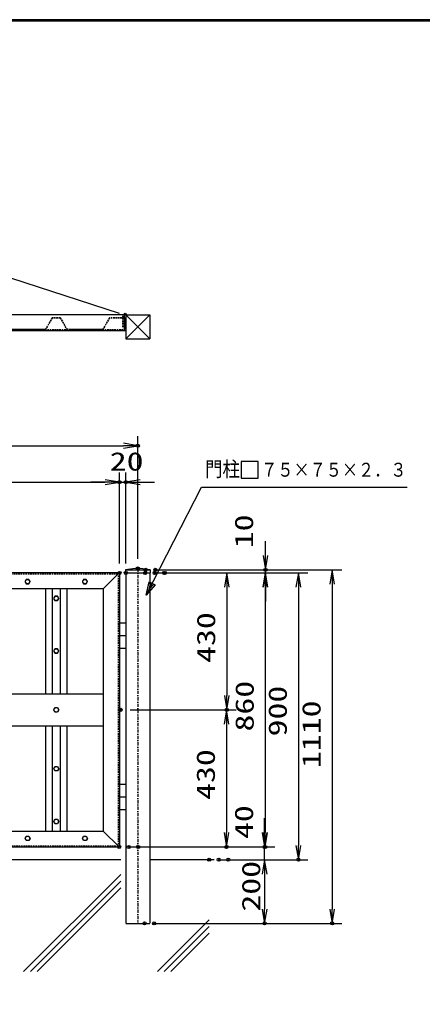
# Model space of a CAD drawing. Units: millimetres, scale not verified. Extents: x -4425 to 4425, y -3150 to 3150.
# Drawn here: x 1500 to 2764, y -126 to 2925 of the extents above; entities that cross this region are included whole.
import ezdxf
from ezdxf.enums import TextEntityAlignment as Align

# ---------------------------------------------------------------- set-up
doc = ezdxf.new("R2010")
doc.units = ezdxf.units.MM
doc.header["$LTSCALE"] = 20
doc.header["$PDMODE"] = 32
doc.header["$PDSIZE"] = 10
for name, pattern in [('USER1', [1.01, 0.5, -0.25, 0.01, -0.25]), ('USER2', [0.375, 0.25, -0.125]), ('USER3', [0.26, 0.01, -0.25])]:
    doc.linetypes.add(name, pattern=pattern)
for name, color, linetype, lineweight in [('0-0_1', 7, 'Continuous', 25), ('0-1_2', 7, 'Continuous', 25), ('0-3_0', 1, 'Continuous', 25), ('0-5_WAKU', 7, 'Continuous', 25)]:
    doc.layers.add(name, color=color, linetype=linetype, lineweight=lineweight)
doc.layers.add('0-4_DEFPOINTS', color=7, linetype='Continuous')
doc.styles.add('ＭＳ ゴシック', font='')
doc.styles.get('ＭＳ ゴシック').set_extended_font_data('MS Gothic')

# ---------------------------------------------------------------- blocks, each defined once
blk = doc.blocks.new('DARROWS')
at = {"layer": '0-3_0', "color": 2}
blk.add_line((0, 0), (-19.982, 0), dxfattribs=at)
blk.add_lwpolyline([(-20, -3.333), (0, 0), (-20, 3.333)], dxfattribs=at)

msp = doc.modelspace()

# ---------------------------------------------------------------- linework, layer by layer
at = {"layer": '0-0_1', "color": 4}
for p, q in [((1813.15, 2001.57), (940.37, 2287.24)), ((1897.09, 1117.71), (2070.04, 1457.37)), ((2070.04, 1457.37), (2715.89, 1457.37)), ((1817.17, 241.3), (1512.71, -63.16)), ((1817.17, 220.11), (1533.9, -63.16)), ((1817.17, 198.91), (1555.1, -63.16)), ((2094.54, 99.05), (1932.34, -63.16)), ((2094.54, 77.85), (1953.53, -63.16)), ((2094.54, 56.66), (1974.72, -63.16))]:
    msp.add_line(p, q, dxfattribs=at)
at = {"layer": '0-0_1'}
for p, q in [((1828.17, 1997.88), (878, 1997.88)), ((1828.17, 1997.88), (1828.17, 1947.92)), ((1829.67, 1988.49), (1829.67, 1951.92)), ((1829.67, 1988.49), (1831.67, 1988.49)), ((1831.67, 1988.49), (1831.67, 1951.92)), ((1833.17, 1997.88), (1833.17, 1922.95)), ((1833.17, 1997.88), (1908.1, 1997.88)), ((1908.1, 1922.95), (1833.17, 1997.88)), ((1908.1, 1997.88), (1833.17, 1922.95)), ((1908.1, 1997.88), (1908.1, 1922.95)), ((1833.17, 1947.92), (878, 1947.92)), ((1828.17, 1951.92), (1829.67, 1951.92)), ((1831.67, 1951.92), (1833.17, 1951.92)), ((1833.17, 1922.95), (1908.1, 1922.95)), ((1870.63, 1202.6), (1831.67, 1197.6)), ((1831.67, 1197.6), (1831.67, 1187.61)), ((1909.6, 1197.6), (1909.6, 1187.61)), ((1812.17, 1187.61), (878, 1187.61)), ((1762.21, 1137.65), (1812.17, 1187.61)), ((1813.17, 1187.61), (1813.17, 328.64)), ((1831.67, 1187.61), (1909.6, 1187.61)), ((1833.17, 1187.61), (1833.17, 88.94)), ((1908.1, 1187.61), (1908.1, 88.94)), ((1762.21, 1137.65), (927.96, 1137.65)), ((1581.67, 1137.65), (1581.67, 808.08)), ((1602.32, 1137.65), (1602.32, 808.08)), ((1627.37, 1137.65), (1627.37, 808.08)), ((1648.02, 1137.65), (1648.02, 808.08)), ((1762.21, 1137.65), (1762.21, 378.59)), ((1813.17, 1031.04), (1833.17, 1031.04)), ((1813.17, 991.08), (1833.17, 991.08)), ((1813.17, 951.12), (1833.17, 951.12)), ((927.96, 808.08), (1762.21, 808.08)), ((927.96, 708.17), (1762.21, 708.17)), ((1581.67, 708.17), (1581.67, 378.59)), ((1602.32, 708.17), (1602.32, 378.59)), ((1627.37, 708.17), (1627.37, 378.59)), ((1648.02, 708.17), (1648.02, 378.59)), ((1813.17, 525.17), (1833.17, 525.17)), ((1813.17, 485.2), (1833.17, 485.2)), ((1813.17, 445.24), (1833.17, 445.24)), ((878, 327.64), (1812.17, 327.64)), ((1817.17, 287.67), (851.97, 287.67)), ((2110.54, 287.67), (1908.1, 287.67)), ((1833.17, 87.94), (1908.1, 87.94))]:
    msp.add_line(p, q, dxfattribs=at)
at = {"layer": '0-0_1', "linetype": 'USER2'}
for p, q in [((1601.86, 1988.49), (1581.21, 1952.72)), ((1602.32, 1987.69), (1581.67, 1951.92)), ((1627.83, 1988.49), (1601.86, 1988.49)), ((1627.37, 1987.69), (1602.32, 1987.69)), ((1627.37, 1987.69), (1648.02, 1951.92)), ((1627.83, 1988.49), (1648.49, 1952.72)), ((1781.7, 1988.49), (1761.05, 1952.72)), ((1782.16, 1987.69), (1761.51, 1951.92)), ((1828.17, 1988.49), (1781.7, 1988.49)), ((1828.17, 1987.69), (1782.16, 1987.69)), ((882, 1951.92), (1828.17, 1951.92)), ((1808.17, 1183.61), (882, 1183.61)), ((1809.17, 1187.61), (1809.17, 328.64)), ((882, 331.64), (1808.17, 331.64))]:
    msp.add_line(p, q, dxfattribs=at)
at = {"layer": '0-0_1', "linetype": 'USER3'}
for p, q in [((1824.17, 1997.88), (1824.17, 1951.92)), ((1581.21, 1952.72), (1468.65, 1952.72)), ((1761.05, 1952.72), (1648.49, 1952.72))]:
    msp.add_line(p, q, dxfattribs=at)
at = {"layer": '0-0_1', "color": 4, "linetype": 'USER1'}
msp.add_line((1870.63, 1201.6), (1870.63, 88.94), dxfattribs=at)
at = {"layer": '0-0_1', "color": 4}
for points in [[(2195.39, 1485.06), (2247.85, 1485.06), (2247.85, 1537.52), (2195.39, 1537.52)], [(1925.48, 1150.35), (1897.09, 1117.71), (1906.79, 1159.87)]]:
    msp.add_lwpolyline(points, close=True, dxfattribs=at)
at = {"layer": '0-0_1'}
for points in [[(1831.67, 1197.6), (1909.6, 1197.6), (1870.63, 1202.6)], [(927.96, 377.59), (1762.21, 377.59), (1812.17, 327.64)]]:
    msp.add_lwpolyline(points, dxfattribs=at)
at = {"layer": '0-0_1', "color": 4}
msp.add_lwpolyline([(1920.81, 1152.73), (1906.61, 1136.41), (1911.46, 1157.49)], dxfattribs=at)
at = {"layer": '0-0_1'}
for radius in [3, 2]:
    msp.add_circle((1831.55, 1999.77), radius, dxfattribs=at)
at = {"layer": '0-1_2'}
for points in [[(1516.93, 1160.63), (1520.93, 1153.71), (1528.92, 1153.71), (1532.92, 1160.63), (1528.92, 1167.55), (1520.93, 1167.55)], [(1696.77, 1160.63), (1700.77, 1153.71), (1708.76, 1153.71), (1712.76, 1160.63), (1708.76, 1167.55), (1700.77, 1167.55)], [(1606.85, 1107.68), (1610.85, 1100.76), (1618.84, 1100.76), (1622.84, 1107.68), (1618.84, 1114.6), (1610.85, 1114.6)], [(1606.85, 942.96), (1610.85, 936.04), (1618.84, 936.04), (1622.84, 942.96), (1618.84, 949.88), (1610.85, 949.88)], [(1606.85, 758.12), (1610.85, 765.04), (1618.84, 765.04), (1622.84, 758.12), (1618.84, 751.2), (1610.85, 751.2)], [(1606.85, 573.29), (1610.85, 580.21), (1618.84, 580.21), (1622.84, 573.29), (1618.84, 566.37), (1610.85, 566.37)], [(1606.85, 407.57), (1610.85, 414.49), (1618.84, 414.49), (1622.84, 407.57), (1618.84, 400.65), (1610.85, 400.65)], [(1516.93, 354.61), (1520.93, 361.54), (1528.92, 361.54), (1532.92, 354.61), (1528.92, 347.69), (1520.93, 347.69)], [(1696.77, 354.61), (1700.77, 361.54), (1708.76, 361.54), (1712.76, 354.61), (1708.76, 347.69), (1700.77, 347.69)]]:
    msp.add_lwpolyline(points, close=True, dxfattribs=at)
for centre in [(1524.93, 1160.63), (1704.77, 1160.63), (1614.85, 1107.68), (1614.85, 942.96), (1614.85, 758.12), (1614.85, 573.29), (1614.85, 407.57), (1524.93, 354.61), (1704.77, 354.61)]:
    msp.add_circle(centre, 6.92, dxfattribs=at)
at = {"layer": '0-3_0'}
for p, q in [((1870.63, 1231.6), (1870.63, 1617.14)), ((1813.17, 1217.61), (1813.17, 1502.76)), ((1813.17, 1217.61), (1813.17, 1502.76)), ((1833.17, 1217.61), (1833.17, 1502.76)), ((1925.6, 1197.6), (2301.35, 1197.6)), ((1955.6, 1197.6), (2510.24, 1197.6)), ((1923.6, 1187.61), (2179.75, 1187.61)), ((1953.6, 1187.61), (2300.57, 1187.61)), ((1983.6, 1187.61), (2404.4, 1187.61)), ((1985.6, 1187.61), (2301.35, 1187.61)), ((1847.17, 758.08), (2179.75, 758.08)), ((1847.17, 758.08), (2178.76, 758.08)), ((1842.17, 327.64), (2178.76, 327.64)), ((1872.17, 327.64), (2300.57, 327.64)), ((1902.17, 327.64), (2298.53, 327.64)), ((2124.54, 287.67), (2404.4, 287.67)), ((2154.54, 287.67), (2298.53, 287.67)), ((2184.54, 287.67), (2298.53, 287.67)), ((1922.1, 87.94), (2298.53, 87.94)), ((1952.1, 87.94), (2510.24, 87.94))]:
    msp.add_line(p, q, dxfattribs=at)
at = {"layer": '0-3_0', "color": 2}
for p, q in [((-79.62, 1587.14), (1825.63, 1587.14)), ((923, 1472.76), (1768.17, 1472.76)), ((1768.17, 1472.76), (1723.17, 1472.76)), ((1813.17, 1472.76), (1833.17, 1472.76)), ((1878.17, 1472.76), (1923.17, 1472.76)), ((2271.35, 1242.6), (2271.35, 1287.6)), ((2271.35, 1187.61), (2271.35, 1197.6)), ((2149.75, 1142.61), (2149.75, 803.08)), ((2270.57, 1142.61), (2270.57, 372.64)), ((2271.35, 1142.61), (2271.35, 1097.61)), ((2374.4, 1142.61), (2374.4, 332.67)), ((2480.24, 1152.6), (2480.24, 132.94)), ((2148.76, 713.08), (2148.76, 372.64)), ((2268.53, 372.64), (2268.53, 417.64)), ((2268.53, 287.67), (2268.53, 327.64)), ((2268.53, 242.67), (2268.53, 132.94)), ((2268.53, 242.67), (2268.53, 197.67))]:
    msp.add_line(p, q, dxfattribs=at)
at = {"layer": '0-4_DEFPOINTS'}
for p in [(1870.63, 1587.14), (1813.17, 1472.76), (1833.17, 1472.76), (1813.17, 1187.61), (1833.17, 1187.61), (1870.63, 1201.6), (1893.6, 1187.61), (1895.6, 1197.6), (1923.6, 1187.61), (1925.6, 1197.6), (1953.6, 1187.61), (1955.6, 1187.61), (2271.35, 1197.6), (1817.17, 758.08), (2149.75, 758.08), (1812.17, 327.64), (1842.17, 327.64), (1872.17, 327.64), (2148.76, 327.64), (2268.53, 327.64), (2270.57, 327.64), (2094.54, 287.67), (2124.54, 287.67), (2154.54, 287.67), (2374.4, 287.67), (1892.1, 87.94), (1922.1, 87.94), (2268.53, 87.94), (2480.24, 87.94)]:
    msp.add_point(p, dxfattribs=at)
at = {"layer": '0-5_WAKU'}
msp.add_line((-4048.02, 2923), (4197.98, 2923), dxfattribs=at)
msp.add_lwpolyline([(-4050.02, 2925), (4199.98, 2925), (4199.98, -2925), (-4050.02, -2925)], close=True, dxfattribs=at)
msp.add_lwpolyline([(-4046.02, -2921), (-4046.02, 2921), (4195.98, 2921)], dxfattribs=at)

# ---------------------------------------------------------------- block references
at = {"layer": '0-3_0', "xscale": 2.25, "yscale": 2.25}
for p in [(1870.63, 1587.14), (1813.17, 1472.76), (1813.17, 1472.76)]:
    msp.add_blockref('DARROWS', p, dxfattribs=at)
for p, rotation in [((1833.17, 1472.76), 180), ((2271.35, 1197.6), 270), ((2480.24, 1197.6), 90), ((2149.75, 1187.61), 90), ((2270.57, 1187.61), 90), ((2271.35, 1187.61), 90), ((2374.4, 1187.61), 90), ((2149.75, 758.08), 270), ((2148.76, 758.08), 90), ((2148.76, 327.64), 270), ((2268.53, 327.64), 270), ((2270.57, 327.64), 270), ((2374.4, 287.67), 270), ((2268.53, 287.67), 90), ((2268.53, 287.67), 90), ((2268.53, 87.94), 270), ((2480.24, 87.94), 270)]:
    msp.add_blockref('DARROWS', p, dxfattribs=dict(at, rotation=rotation))

# ---------------------------------------------------------------- texts
at = {"layer": '0-0_1', "color": 4, "style": 'ＭＳ ゴシック', "width": 0.85}
for s, height, p in [('門柱', 47.36, (2081.49, 1475.97)), ('７５×７５×２．３', 43.7, (2257.84, 1476.67))]:
    msp.add_text(s, height=height, dxfattribs=at).set_placement(p, align=Align.BOTTOM_LEFT)
at = {"layer": '0-3_0', "color": 3, "style": 'ＭＳ ゴシック', "width": 1.35}
msp.add_text('20', height=57.77, dxfattribs=at).set_placement((1782.67, 1491.65), align=Align.BOTTOM_LEFT)
for s, p in [('10', (2249.77, 1265.23)), ('430', (2130.85, 905.34)), ('860', (2251.67, 690.12)), ('900', (2355.51, 674.64)), ('1110', (2461.34, 575.27)), ('430', (2129.86, 475.36)), ('40', (2249.63, 352.53)), ('200', (2272.13, 124.81))]:
    msp.add_text(s, height=57.77, rotation=90, dxfattribs=at).set_placement(p, align=Align.BOTTOM_LEFT)

doc.saveas('drawing.dxf')
